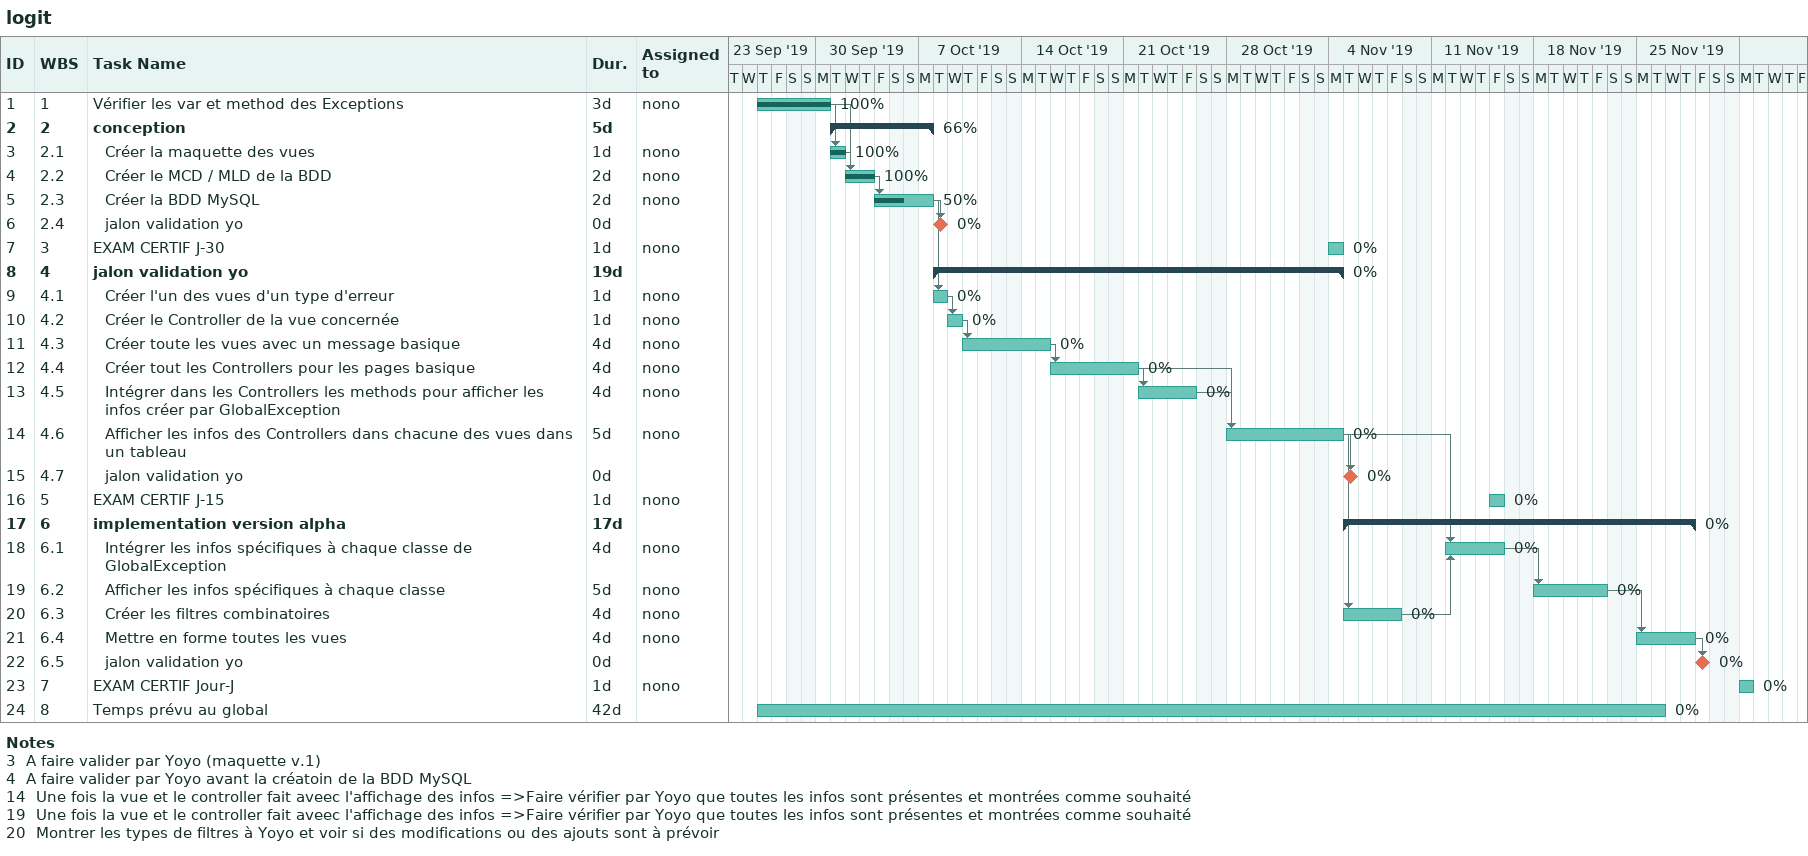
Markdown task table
logit

| ID | WBS | Task | Duration | Start | Finish | Predecessors | Resources | % complete |
|---|---|---|---|---|---|---|---|---|
| 1 | 1 | Vérifier les var et method des Exceptions | 3d | 2019-09-26 | 2019-09-30 |  | nono | 100 |
| 2 | 2 | **conception** | 5d | 2019-10-01 | 2019-10-07 |  |  | 66 |
| 3 | 2.1 | Créer la maquette des vues | 1d | 2019-10-01 | 2019-10-01 | 1 | nono | 100 |
| 4 | 2.2 | Créer le MCD / MLD de la BDD | 2d | 2019-10-02 | 2019-10-03 | 1, 3 | nono | 100 |
| 5 | 2.3 | Créer la BDD MySQL | 2d | 2019-10-04 | 2019-10-07 | 4 | nono | 50 |
| 6 | 2.4 | jalon validation yo | 0d | 2019-10-08 | 2019-10-08 | 5 |  | 0 |
| 7 | 3 | EXAM CERTIF J-30 | 1d | 2019-11-04 | 2019-11-04 |  | nono | 0 |
| 8 | 4 | **jalon validation yo** | 19d | 2019-10-08 | 2019-11-04 |  |  | 0 |
| 9 | 4.1 | Créer l'un des vues d'un type d'erreur | 1d | 2019-10-08 | 2019-10-08 | 5 | nono | 0 |
| 10 | 4.2 | Créer le Controller de la vue concernée | 1d | 2019-10-09 | 2019-10-09 | 9 | nono | 0 |
| 11 | 4.3 | Créer toute les vues avec un message basique | 4d | 2019-10-10 | 2019-10-15 | 10 | nono | 0 |
| 12 | 4.4 | Créer tout les Controllers pour les pages basique | 4d | 2019-10-16 | 2019-10-21 | 11 | nono | 0 |
| 13 | 4.5 | Intégrer dans les Controllers les methods pour afficher les infos créer par GlobalException | 4d | 2019-10-22 | 2019-10-25 | 12 | nono | 0 |
| 14 | 4.6 | Afficher les infos des Controllers dans chacune des vues dans un tableau | 5d | 2019-10-28 | 2019-11-04 | 12, 13 | nono | 0 |
| 15 | 4.7 | jalon validation yo | 0d | 2019-11-05 | 2019-11-05 | 14 |  | 0 |
| 16 | 5 | EXAM CERTIF J-15 | 1d | 2019-11-15 | 2019-11-15 |  | nono | 0 |
| 17 | 6 | **implementation version alpha** | 17d | 2019-11-05 | 2019-11-28 |  |  | 0 |
| 18 | 6.1 | Intégrer les infos spécifiques à chaque classe de GlobalException | 4d | 2019-11-12 | 2019-11-15 | 14, 20 | nono | 0 |
| 19 | 6.2 | Afficher les infos spécifiques à chaque classe | 5d | 2019-11-18 | 2019-11-22 | 18 | nono | 0 |
| 20 | 6.3 | Créer les filtres combinatoires | 4d | 2019-11-05 | 2019-11-08 | 14 | nono | 0 |
| 21 | 6.4 | Mettre en forme toutes les vues | 4d | 2019-11-25 | 2019-11-28 | 19 | nono | 0 |
| 22 | 6.5 | jalon validation yo | 0d | 2019-11-29 | 2019-11-29 | 21 |  | 0 |
| 23 | 7 | EXAM CERTIF Jour-J | 1d | 2019-12-02 | 2019-12-02 |  | nono | 0 |
| 24 | 8 | Temps prévu au global | 42d | 2019-09-26 | 2019-11-26 |  |  | 0 |

Notes
- 3: A faire valider par Yoyo (maquette v.1)
- 4: A faire valider par Yoyo avant la créatoin de la BDD MySQL
- 14: Une fois la vue et le controller fait aveec l'affichage des infos =>Faire vérifier par Yoyo que toutes les infos sont présentes et montrées comme souhaité
- 19: Une fois la vue et le controller fait aveec l'affichage des infos =>Faire vérifier par Yoyo que toutes les infos sont présentes et montrées comme souhaité
- 20: Montrer les types de filtres à Yoyo et voir si des modifications ou des ajouts sont à prévoir
